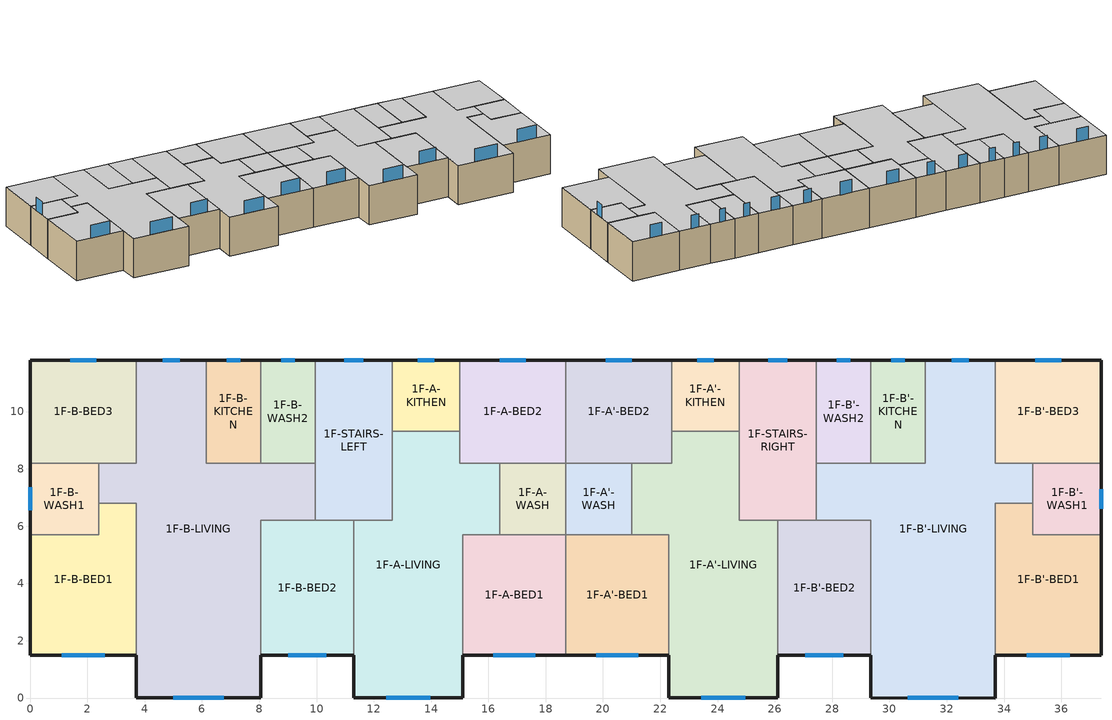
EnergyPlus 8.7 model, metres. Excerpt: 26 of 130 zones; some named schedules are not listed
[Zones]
1F-A'-BED1
 floor ground (ground_floor): 22.3,5.7 22.3,1.5 18.7,1.5 18.7,5.7 z0
 wall outside (Exterior Wall): 18.7,1.5 22.3,1.5 z0:3
 wall to 1F-A-BED1 (Interior Wall): 18.7,5.7 18.7,1.5 z0:3
 wall to 1F-A'-WASH (Interior Wall): 21,5.7 18.7,5.7 z0:3
 wall to 1F-A'-LIVING (Interior Wall): 22.3,1.5 22.3,5.7 21,5.7 z0:3
 window (Exterior Window): 19.77,1.5 21.23,1.5 z3:4
 ceiling to 2F-A'-BED1 (Interior Ceiling): 22.3,1.5 22.3,5.7 18.7,5.7 18.7,1.5 z3
1F-A'-BED2
 floor ground (ground_floor): 22.4,11.8 22.4,8.2 18.7,8.2 18.7,11.8 z0
 wall outside (Exterior Wall): 22.4,11.8 18.7,11.8 z0:3
 wall to 1F-A'-LIVING (Interior Wall): 21,8.2 22.4,8.2 22.4,9.31 z0:3
 wall to 1F-A'-WASH (Interior Wall): 18.7,8.2 21,8.2 z0:3
 wall to 1F-A-BED2 (Interior Wall): 18.7,11.8 18.7,8.2 z0:3
 wall to 1F-A'-KITHEN (Interior Wall): 22.4,9.31 22.4,11.8 z0:3
 window (Exterior Window): 21.01,11.8 20.09,11.8 z3:4
 ceiling to 2F-A'-BED2 (Interior Ceiling): 22.4,8.2 22.4,11.8 18.7,11.8 18.7,8.2 z3
1F-A'-KITHEN
 floor ground (ground_floor): 22.4,11.8 24.75,11.8 24.75,9.31 22.4,9.31 z0
 wall outside (Exterior Wall): 24.75,11.8 22.4,11.8 z0:3
 wall to 1F-STAIRS-RIGHT (Interior Wall): 24.75,9.31 24.75,11.8 z0:3
 wall to 1F-A'-LIVING (Interior Wall): 22.4,9.31 24.75,9.31 z0:3
 window (Exterior Window): 23.86,11.8 23.29,11.8 z3:4
 ceiling to 2F-A'-KITHEN (Interior Ceiling): 24.75,9.31 24.75,11.8 22.4,11.8 22.4,9.31 z3
1F-A'-LIVING
 floor ground (ground_floor): 24.75,9.31 24.75,6.2 26.1,6.2 26.1,0 22.3,0 22.3,5.7 21,5.7 21,8.2 22.4,8.2 22.4,9.31 z0
 wall outside (Exterior Wall): 22.3,1.5 22.3,0 26.1,0 26.1,1.5 z0:3
 wall to 1F-A'-WASH (Interior Wall): 21,8.2 21,5.7 z0:3
 wall to 1F-STAIRS-RIGHT (Interior Wall): 26.1,6.2 24.75,6.2 24.75,9.31 z0:3
 wall to 1F-B'-BED2 (Interior Wall): 26.1,1.5 26.1,6.2 z0:3
 window (Exterior Window): 23.43,0 24.97,0 z3:4
 ceiling to 2F-A'-LIVING (Interior Ceiling): 26.1,0 26.1,6.2 24.75,6.2 24.75,9.31 22.4,9.31 22.4,8.2 21,8.2 21,5.7 22.3,5.7 22.3,0 z3
1F-A'-WASH
 floor ground (ground_floor): 21,8.2 21,5.7 18.7,5.7 18.7,8.2 z0
 wall to 1F-A-WASH (Interior Wall): 18.7,8.2 18.7,5.7 z0:3
 ceiling to 2F-A'-WASH (Interior Ceiling): 21,5.7 21,8.2 18.7,8.2 18.7,5.7 z3
1F-A-BED1
 floor ground (ground_floor): 18.7,5.7 18.7,1.5 15.1,1.5 15.1,5.7 z0
 wall outside (Exterior Wall): 15.1,1.5 18.7,1.5 z0:3
 wall to 1F-A-LIVING (Interior Wall): 16.4,5.7 15.1,5.7 15.1,1.5 z0:3
 wall to 1F-A-WASH (Interior Wall): 18.7,5.7 16.4,5.7 z0:3
 window (Exterior Window): 16.17,1.5 17.63,1.5 z3:4
 ceiling to 2F-A-BED1 (Interior Ceiling): 18.7,1.5 18.7,5.7 15.1,5.7 15.1,1.5 z3
1F-A-BED2
 floor ground (ground_floor): 15,11.8 18.7,11.8 18.7,8.2 15,8.2 z0
 wall outside (Exterior Wall): 18.7,11.8 15,11.8 z0:3
 wall to 1F-A-WASH (Interior Wall): 16.4,8.2 18.7,8.2 z0:3
 wall to 1F-A-LIVING (Interior Wall): 15,9.31 15,8.2 16.4,8.2 z0:3
 wall to 1F-A-KITHEN (Interior Wall): 15,11.8 15,9.31 z0:3
 window (Exterior Window): 17.31,11.8 16.39,11.8 z3:4
 ceiling to 2F-A-BED2 (Interior Ceiling): 18.7,8.2 18.7,11.8 15,11.8 15,8.2 z3
1F-A-KITHEN
 floor ground (ground_floor): 12.65,11.8 15,11.8 15,9.31 12.65,9.31 z0
 wall outside (Exterior Wall): 15,11.8 12.65,11.8 z0:3
 wall to 1F-A-LIVING (Interior Wall): 12.65,9.31 15,9.31 z0:3
 wall to 1F-STAIRS-LEFT (Interior Wall): 12.65,11.8 12.65,9.31 z0:3
 window (Exterior Window): 14.11,11.8 13.54,11.8 z3:4
 ceiling to 2F-A-KITHEN (Interior Ceiling): 15,9.31 15,11.8 12.65,11.8 12.65,9.31 z3
1F-A-LIVING
 floor ground (ground_floor): 15,9.31 15,8.2 16.4,8.2 16.4,5.7 15.1,5.7 15.1,0 11.3,0 11.3,6.2 12.65,6.2 12.65,9.31 z0
 wall outside (Exterior Wall): 11.3,1.5 11.3,0 15.1,0 15.1,1.5 z0:3
 wall to 1F-B-BED2 (Interior Wall): 11.3,6.2 11.3,1.5 z0:3
 wall to 1F-STAIRS-LEFT (Interior Wall): 12.65,9.31 12.65,6.2 11.3,6.2 z0:3
 wall to 1F-A-WASH (Interior Wall): 16.4,5.7 16.4,8.2 z0:3
 window (Exterior Window): 12.43,0 13.97,0 z3:4
 ceiling to 2F-A-LIVING (Interior Ceiling): 15.1,0 15.1,5.7 16.4,5.7 16.4,8.2 15,8.2 15,9.31 12.65,9.31 12.65,6.2 11.3,6.2 11.3,0 z3
1F-A-WASH
 floor ground (ground_floor): 16.4,8.2 18.7,8.2 18.7,5.7 16.4,5.7 z0
 ceiling to 2F-A-WASH (Interior Ceiling): 18.7,5.7 18.7,8.2 16.4,8.2 16.4,5.7 z3
1F-B'-BED1
 floor ground (ground_floor): 35,6.8 35,5.7 37.4,5.7 37.4,1.5 33.7,1.5 33.7,6.8 z0
 wall outside (Exterior Wall): 33.7,1.5 37.4,1.5 37.4,5.7 z0:3
 wall to 1F-B'-LIVING (Interior Wall): 35,6.8 33.7,6.8 33.7,1.5 z0:3
 wall to 1F-B'-WASH1 (Interior Wall): 37.4,5.7 35,5.7 35,6.8 z0:3
 window (Exterior Window): 34.8,1.5 36.3,1.5 z3:4
 ceiling to 2F-B'-BED1 (Interior Ceiling): 37.4,1.5 37.4,5.7 35,5.7 35,6.8 33.7,6.8 33.7,1.5 z3
1F-B'-BED2
 floor ground (ground_floor): 29.35,6.2 29.35,1.5 26.1,1.5 26.1,6.2 z0
 wall outside (Exterior Wall): 26.1,1.5 29.35,1.5 z0:3
 wall to 1F-STAIRS-RIGHT (Interior Wall): 27.45,6.2 26.1,6.2 z0:3
 wall to 1F-B'-LIVING (Interior Wall): 29.35,1.5 29.35,6.2 27.45,6.2 z0:3
 window (Exterior Window): 27.07,1.5 28.38,1.5 z3:4
 ceiling to 2F-B'-BED2 (Interior Ceiling): 29.35,1.5 29.35,6.2 26.1,6.2 26.1,1.5 z3
1F-B'-BED3
 floor ground (ground_floor): 33.7,11.8 37.4,11.8 37.4,8.2 33.7,8.2 z0
 wall outside (Exterior Wall): 37.4,8.2 37.4,11.8 33.7,11.8 z0:3
 wall to 1F-B'-WASH1 (Interior Wall): 35,8.2 37.4,8.2 z0:3
 wall to 1F-B'-LIVING (Interior Wall): 33.7,11.8 33.7,8.2 35,8.2 z0:3
 window (Exterior Window): 36.01,11.8 35.09,11.8 z3:4
 ceiling to 2F-B'-BED3 (Interior Ceiling): 37.4,8.2 37.4,11.8 33.7,11.8 33.7,8.2 z3
1F-B'-KITCHEN
 floor ground (ground_floor): 31.25,11.8 31.25,8.2 29.35,8.2 29.35,11.8 z0
 wall outside (Exterior Wall): 31.25,11.8 29.35,11.8 z0:3
 wall to 1F-B'-LIVING (Interior Wall): 29.35,8.2 31.25,8.2 31.25,11.8 z0:3
 wall to 1F-B'-WASH2 (Interior Wall): 29.35,11.8 29.35,8.2 z0:3
 window (Exterior Window): 30.53,11.8 30.07,11.8 z3:4
 ceiling to 2F-B'-KITCHEN (Interior Ceiling): 29.35,8.2 31.25,8.2 31.25,11.8 29.35,11.8 z3
1F-B'-LIVING
 floor ground (ground_floor): 33.7,11.8 33.7,8.2 35,8.2 35,6.8 33.7,6.8 33.7,0 29.35,0 29.35,6.2 27.45,6.2 27.45,8.2 31.25,8.2 31.25,11.8 z0
 wall outside (Exterior Wall): 29.35,1.5 29.35,0 33.7,0 33.7,1.5 / 33.7,11.8 31.25,11.8 z0:3
 wall to 1F-STAIRS-RIGHT (Interior Wall): 27.45,8.2 27.45,6.2 z0:3
 wall to 1F-B'-WASH2 (Interior Wall): 29.35,8.2 27.45,8.2 z0:3
 wall to 1F-B'-WASH1 (Interior Wall): 35,6.8 35,8.2 z0:3
 window (Exterior Window): 30.64,0 32.41,0 / 32.78,11.8 32.17,11.8 z3:4
 ceiling to 2F-B'-LIVING (Interior Ceiling): 33.7,0 33.7,6.8 35,6.8 35,8.2 33.7,8.2 33.7,11.8 31.25,11.8 31.25,8.2 27.45,8.2 27.45,6.2 29.35,6.2 29.35,0 z3
1F-B'-WASH1
 floor ground (ground_floor): 35,8.2 37.4,8.2 37.4,5.7 35,5.7 z0
 wall outside (Exterior Wall): 37.4,5.7 37.4,8.2 z0:3
 window (Exterior Window): 37.4,6.61 37.4,7.29 z3:4
 ceiling to 2F-B'-WASH1 (Interior Ceiling): 37.4,5.7 37.4,8.2 35,8.2 35,5.7 z3
1F-B'-WASH2
 floor ground (ground_floor): 29.35,11.8 29.35,8.2 27.45,8.2 27.45,11.8 z0
 wall outside (Exterior Wall): 29.35,11.8 27.45,11.8 z0:3
 wall to 1F-STAIRS-RIGHT (Interior Wall): 27.45,11.8 27.45,8.2 z0:3
 window (Exterior Window): 28.63,11.8 28.17,11.8 z3:4
 ceiling to 2F-B'-WASH2 (Interior Ceiling): 29.35,8.2 29.35,11.8 27.45,11.8 27.45,8.2 z3
1F-B-BED1
 floor ground (ground_floor): 3.7,6.8 3.7,1.5 0,1.5 0,5.7 2.4,5.7 2.4,6.8 z0
 wall outside (Exterior Wall): 0,5.7 0,1.5 3.7,1.5 z0:3
 wall to 1F-B-WASH1 (Interior Wall): 2.4,6.8 2.4,5.7 0,5.7 z0:3
 wall to 1F-B-LIVING (Interior Wall): 3.7,1.5 3.7,6.8 2.4,6.8 z0:3
 window (Exterior Window): 1.1,1.5 2.6,1.5 z3:4
 ceiling to 2F-B-BED1 (Interior Ceiling): 3.7,1.5 3.7,6.8 2.4,6.8 2.4,5.7 0,5.7 0,1.5 z3
1F-B-BED2
 floor ground (ground_floor): 11.3,6.2 11.3,1.5 8.05,1.5 8.05,6.2 z0
 wall outside (Exterior Wall): 8.05,1.5 11.3,1.5 z0:3
 wall to 1F-B-LIVING (Interior Wall): 9.95,6.2 8.05,6.2 8.05,1.5 z0:3
 wall to 1F-STAIRS-LEFT (Interior Wall): 11.3,6.2 9.95,6.2 z0:3
 window (Exterior Window): 9.02,1.5 10.33,1.5 z3:4
 ceiling to 2F-B-BED2 (Interior Ceiling): 11.3,1.5 11.3,6.2 8.05,6.2 8.05,1.5 z3
1F-B-BED3
 floor ground (ground_floor): 3.7,11.8 3.7,8.2 0,8.2 0,11.8 z0
 wall outside (Exterior Wall): 3.7,11.8 0,11.8 0,8.2 z0:3
 wall to 1F-B-LIVING (Interior Wall): 2.4,8.2 3.7,8.2 3.7,11.8 z0:3
 wall to 1F-B-WASH1 (Interior Wall): 0,8.2 2.4,8.2 z0:3
 window (Exterior Window): 2.31,11.8 1.39,11.8 z3:4
 ceiling to 2F-B-BED3 (Interior Ceiling): 3.7,8.2 3.7,11.8 0,11.8 0,8.2 z3
1F-B-KITCHEN
 floor ground (ground_floor): 6.15,11.8 8.05,11.8 8.05,8.2 6.15,8.2 z0
 wall outside (Exterior Wall): 8.05,11.8 6.15,11.8 z0:3
 wall to 1F-B-WASH2 (Interior Wall): 8.05,8.2 8.05,11.8 z0:3
 wall to 1F-B-LIVING (Interior Wall): 6.15,11.8 6.15,8.2 8.05,8.2 z0:3
 window (Exterior Window): 7.33,11.8 6.87,11.8 z3:4
 ceiling to 2F-B-KITCHEN (Interior Ceiling): 8.05,8.2 8.05,11.8 6.15,11.8 6.15,8.2 z3
1F-B-LIVING
 floor ground (ground_floor): 3.7,11.8 6.15,11.8 6.15,8.2 9.95,8.2 9.95,6.2 8.05,6.2 8.05,0 3.7,0 3.7,6.8 2.4,6.8 2.4,8.2 3.7,8.2 z0
 wall outside (Exterior Wall): 6.15,11.8 3.7,11.8 / 3.7,1.5 3.7,0 8.05,0 8.05,1.5 z0:3
 wall to 1F-B-WASH2 (Interior Wall): 9.95,8.2 8.05,8.2 z0:3
 wall to 1F-STAIRS-LEFT (Interior Wall): 9.95,6.2 9.95,8.2 z0:3
 wall to 1F-B-WASH1 (Interior Wall): 2.4,8.2 2.4,6.8 z0:3
 window (Exterior Window): 4.99,0 6.76,0 / 5.23,11.8 4.62,11.8 z3:4
 ceiling to 2F-B-LIVING (Interior Ceiling): 8.05,0 8.05,6.2 9.95,6.2 9.95,8.2 6.15,8.2 6.15,11.8 3.7,11.8 3.7,8.2 2.4,8.2 2.4,6.8 3.7,6.8 3.7,0 z3
1F-B-WASH1
 floor ground (ground_floor): 2.4,8.2 2.4,5.7 0,5.7 0,8.2 z0
 wall outside (Exterior Wall): 0,8.2 0,5.7 z0:3
 window (Exterior Window): 0,7.35 0,6.55 z3:4
 ceiling to 2F-B-WASH1 (Interior Ceiling): 2.4,5.7 2.4,8.2 0,8.2 0,5.7 z3
1F-B-WASH2
 floor ground (ground_floor): 8.05,11.8 9.95,11.8 9.95,8.2 8.05,8.2 z0
 wall outside (Exterior Wall): 9.95,11.8 8.05,11.8 z0:3
 wall to 1F-STAIRS-LEFT (Interior Wall): 9.95,8.2 9.95,11.8 z0:3
 window (Exterior Window): 9.23,11.8 8.77,11.8 z3:4
 ceiling to 2F-B-WASH2 (Interior Ceiling): 9.95,8.2 9.95,11.8 8.05,11.8 8.05,8.2 z3
1F-STAIRS-LEFT
 floor ground (ground_floor): 9.95,11.8 12.65,11.8 12.65,6.2 9.95,6.2 z0
 wall outside (Exterior Wall): 12.65,11.8 9.95,11.8 z0:3
 window (Exterior Window): 11.63,11.8 10.97,11.8 z3:4
 ceiling to 2F-STAIRS-LEFT (Interior Ceiling): 12.65,6.2 12.65,11.8 9.95,11.8 9.95,6.2 z3
1F-STAIRS-RIGHT
 floor ground (ground_floor): 27.45,11.8 27.45,6.2 24.75,6.2 24.75,11.8 z0
 wall outside (Exterior Wall): 27.45,11.8 24.75,11.8 z0:3
 window (Exterior Window): 26.43,11.8 25.77,11.8 z3:4
 ceiling to 2F-STAIRS-RIGHT (Interior Ceiling): 27.45,6.2 27.45,11.8 24.75,11.8 24.75,6.2 z3
[Building]
basic model: North Axis {deg}=246.347; Terrain=City; Solar Distribution=FullInteriorAndExteriorWithReflections
[Material] Thermal Absorptance=0.9; Solar Absorptance=0.7; Visible Absorptance=0.7
Name | Roughness | Thickness {m} | Conductivity {W/m-K} | Density {kg/m3} | Specific Heat {J/kg-K}
5shuinishajiang | Rough | 0.005 | 0.93 | 1800 | 1050
20shuinishajiang | Rough | 0.02 | 0.93 | 1800 | 1050
30NanRanXinJiSuJuBenBan | Rough | 0.03 | 0.03 | 30 | 1380
ShaoJieYeYan | Rough | 0.2 | 0.58 | 1400 | 1050
60hunningtulouban | Rough | 0.06 | 1.74 | 2500 | 920
10baowenshajiang | Smooth | 0.01 | 0.29 | 800 | 1050
45 xishihunningtu | Rough | 0.045 | 1.51 | 2300 | 920
85 XPS | Smooth | 0.085 | 0.3 | 28.5 | 1647
15mudiban | VerySmooth | 0.015 | 0.18 | 700 | 2510
[Material:NoMass] Roughness=Rough; Thermal Absorptance=0.9; Solar Absorptance=0.7; Visible Absorptance=0.7
Name | Thermal Resistance {m2-K/W}
Exterior Wall | 1
ground | 3.12
Interior Wall | 0.5
[WindowMaterial:SimpleGlazingSystem]
window2: U-Factor {W/m2-K}=1.71; Solar Heat Gain Coefficient=0.67
[WindowMaterial:Blind]
blind: Slat Orientation=Horizontal; Slat Width {m}=0.025; Slat Separation {m}=0.019; Slat Thickness {m}=0.001; Slat Angle {deg}=45; Slat Conductivity {W/m-K}=0.1; Slat Beam Solar Transmittance=0; Front Side Slat Beam Solar Reflectance=0.7; Back Side Slat Beam Solar Reflectance=0.7; Slat Diffuse Solar Transmittance=0; Front Side Slat Diffuse Solar Reflectance=0.7; Back Side Slat Diffuse Solar Reflectance=0.7; Slat Beam Visible Transmittance=0; Front Side Slat Beam Visible Reflectance=0.5; Back Side Slat Beam Visible Reflectance=0.5; Slat Diffuse Visible Transmittance=0; Front Side Slat Diffuse Visible Reflectance=0.5; Back Side Slat Diffuse Visible Reflectance=0.5; Slat Infrared Hemispherical Transmittance=0; Front Side Slat Infrared Hemispherical Emissivity=0.9; Back Side Slat Infrared Hemispherical Emissivity=0.9; Blind to Glass Distance {m}=0.05; Blind Top Opening Multiplier=0; Blind Bottom Opening Multiplier=0; Blind Left Side Opening Multiplier=0.5; Blind Right Side Opening Multiplier=0.5; Minimum Slat Angle {deg}=0; Maximum Slat Angle {deg}=180
[Construction]
ground_floor: ground
Exterior Wall: 5shuinishajiang, 30NanRanXinJiSuJuBenBan, 20shuinishajiang, ShaoJieYeYan, 20shuinishajiang
Interior Wall: 10baowenshajiang, 60hunningtulouban, 10baowenshajiang
Interior Ceiling: 15mudiban, 45 xishihunningtu, 85 XPS, 60hunningtulouban, 60hunningtulouban
Exterior Window: window2
[WindowProperty:ShadingControl]
external shading control: Shading Type=ExteriorBlind; Shading Control Type=OnIfScheduleAllows; Schedule=shading schedule; Shading Control Is Scheduled=Yes; Glare Control Is Active=No; Shading Device Material=blind; Type of Slat Angle Control for Blinds=FixedSlatAngle
[Zone]
1F-A'-BED1; 1F-A'-BED2; 1F-A'-KITHEN; 1F-A'-LIVING; 1F-A'-WASH; 1F-A-BED1; 1F-A-BED2; 1F-A-KITHEN; 1F-A-LIVING; 1F-A-WASH; 1F-B'-BED1; 1F-B'-BED2; 1F-B'-BED3; 1F-B'-KITCHEN; 1F-B'-LIVING; 1F-B'-WASH1; 1F-B'-WASH2; 1F-B-BED1; 1F-B-BED2; 1F-B-BED3; 1F-B-KITCHEN; 1F-B-LIVING; 1F-B-WASH1; 1F-B-WASH2; 1F-STAIRS-LEFT; 1F-STAIRS-RIGHT
[ZoneVentilation:WindandStackOpenArea] Opening Area {m2}=0.3; Opening Effectiveness=autocalculate; Discharge Coefficient for Opening=autocalculate; Minimum Indoor Temperature {C}=-100; Maximum Indoor Temperature {C}=100; Delta Temperature {deltaC}=-100; Minimum Outdoor Temperature {C}=-100; Maximum Outdoor Temperature {C}=100; Maximum Wind Speed {m/s}=40
Name | Zone | Opening Area Fraction Schedule
ventilation-wind1 | 1F-A'-BED1 | Working/Schooling Bedroom occupancy
ventilation-wind2 | 1F-A'-BED2 | Working/Schooling Bedroom occupancy
ventilation-wind3 | 1F-A'-LIVING | Retired excluded fml livingroom  occupancy
ventilation-wind4 | 1F-A-BED1 | Working/Schooling Bedroom occupancy
ventilation-wind5 | 1F-A-BED2 | Working/Schooling Bedroom occupancy
ventilation-wind6 | 1F-A-LIVING | Retired excluded fml livingroom  occupancy
ventilation-wind7 | 1F-B'-BED1 | Retired Bedroom occupancy
ventilation-wind8 | 1F-B'-BED2 | Retired Bedroom occupancy
ventilation-wind9 | 1F-B'-BED3 | Retired Bedroom occupancy
ventilation-wind10 | 1F-B'-LIVING | Retired included fml livingroom occupancy
ventilation-wind11 | 1F-B-BED1 | Retired Bedroom occupancy
ventilation-wind12 | 1F-B-BED2 | Retired Bedroom occupancy
ventilation-wind13 | 1F-B-BED3 | Retired Bedroom occupancy
ventilation-wind14 | 1F-B-LIVING | Retired included fml livingroom occupancy
[AvailabilityManager:HybridVentilation] Ventilation Control Mode Schedule=On; Use Weather File Rain Indicators=Yes; Maximum Wind Speed {m/s}=40; Minimum Outdoor Temperature {C}=18; Maximum Outdoor Temperature {C}=26; Minimum Outdoor Enthalpy {J/kg}=1; Maximum Outdoor Enthalpy {J/kg}=299999; Minimum Outdoor Ventilation Air Schedule=Off; Simple Airflow Control Type Schedule=On
Name | Control Zone | ZoneVentilation Object
ventilation manager1 | 1F-A'-BED1 | ventilation-wind1
ventilation manager2 | 1F-A'-BED2 | ventilation-wind2
ventilation manager3 | 1F-A'-LIVING | ventilation-wind3
ventilation manager4 | 1F-A-BED1 | ventilation-wind4
ventilation manager5 | 1F-A-BED2 | ventilation-wind5
ventilation manager6 | 1F-A-LIVING | ventilation-wind6
ventilation manager7 | 1F-B'-BED1 | ventilation-wind7
ventilation manager8 | 1F-B'-BED2 | ventilation-wind8
ventilation manager9 | 1F-B'-BED3 | ventilation-wind9
ventilation manager10 | 1F-B'-LIVING | ventilation-wind10
ventilation manager11 | 1F-B-BED1 | ventilation-wind11
ventilation manager12 | 1F-B-BED2 | ventilation-wind12
ventilation manager13 | 1F-B-BED3 | ventilation-wind13
ventilation manager14 | 1F-B-LIVING | ventilation-wind14
[ZoneControl:Thermostat] Control Type Schedule=HVACTemplate-Always 4; Control=Setpoints Dual SP Control
Name | Zone or ZoneList
1F-A'-BED1 Thermostat | 1F-A'-BED1
1F-A'-BED2 Thermostat | 1F-A'-BED2
1F-A'-LIVING Thermostat | 1F-A'-LIVING
1F-A-BED1 Thermostat | 1F-A-BED1
1F-A-BED2 Thermostat | 1F-A-BED2
1F-A-LIVING Thermostat | 1F-A-LIVING
1F-B'-BED1 Thermostat | 1F-B'-BED1
1F-B'-BED2 Thermostat | 1F-B'-BED2
1F-B'-BED3 Thermostat | 1F-B'-BED3
1F-B'-LIVING Thermostat | 1F-B'-LIVING
1F-B-BED1 Thermostat | 1F-B-BED1
1F-B-BED2 Thermostat | 1F-B-BED2
1F-B-BED3 Thermostat | 1F-B-BED3
1F-B-LIVING Thermostat | 1F-B-LIVING
[Zone equipment]
1F-A'-BED1: 1F-A'-BED1 Ideal Loads Air System
1F-A'-BED2: 1F-A'-BED2 Ideal Loads Air System
1F-A'-LIVING: 1F-A'-LIVING Ideal Loads Air System
1F-A-BED1: 1F-A-BED1 Ideal Loads Air System
1F-A-BED2: 1F-A-BED2 Ideal Loads Air System
1F-A-LIVING: 1F-A-LIVING Ideal Loads Air System
1F-B'-BED1: 1F-B'-BED1 Ideal Loads Air System
1F-B'-BED2: 1F-B'-BED2 Ideal Loads Air System
1F-B'-BED3: 1F-B'-BED3 Ideal Loads Air System
1F-B'-LIVING: 1F-B'-LIVING Ideal Loads Air System
1F-B-BED1: 1F-B-BED1 Ideal Loads Air System
1F-B-BED2: 1F-B-BED2 Ideal Loads Air System
1F-B-BED3: 1F-B-BED3 Ideal Loads Air System
1F-B-LIVING: 1F-B-LIVING Ideal Loads Air System
[ZoneHVAC:IdealLoadsAirSystem] Maximum Heating Supply Air Temperature [C]=50; Minimum Cooling Supply Air Temperature [C]=13; Maximum Heating Supply Air Humidity Ratio [kg-H20/kg-air]=0.0156; Minimum Cooling Supply Air Humidity Ratio [kg-H20/kg-air]=0.0077; Heating Limit=NoLimit; Cooling Limit=NoLimit; Dehumidification Control Type=ConstantSupplyHumidityRatio; Cooling Sensible Heat Ratio=0.7; Humidification Control Type=ConstantSupplyHumidityRatio; Demand Controlled Ventilation Type=None; Outdoor Air Economizer Type=NoEconomizer; Heat Recovery Type=None; Sensible Heat Recovery Effectiveness=0.7; Latent Heat Recovery Effectiveness=0.65
Name | Availability Schedule
1F-A'-BED1 Ideal Loads Air System; 1F-A'-BED2 Ideal Loads Air System; 1F-A-BED1 Ideal Loads Air System; 1F-A-BED2 Ideal Loads Air System; 2F-A'-BED1 Ideal Loads Air System; 2F-A'-BED2 Ideal Loads Air System; 2F-A-BED1 Ideal Loads Air System; 2F-A-BED2 Ideal Loads Air System | Working/Schooling Bedroom occupancy
1F-A'-LIVING Ideal Loads Air System; 1F-A-LIVING Ideal Loads Air System; 2F-A'-LIVING Ideal Loads Air System; 2F-A-LIVING Ideal Loads Air System | Retired excluded fml livingroom  occupancy
1F-B'-BED1 Ideal Loads Air System; 1F-B'-BED2 Ideal Loads Air System; 1F-B'-BED3 Ideal Loads Air System; 1F-B-BED1 Ideal Loads Air System; 1F-B-BED2 Ideal Loads Air System; 1F-B-BED3 Ideal Loads Air System; 2F-B'-BED1 Ideal Loads Air System; 2F-B'-BED2 Ideal Loads Air System; 2F-B'-BED3 Ideal Loads Air System; 2F-B-BED1 Ideal Loads Air System; 2F-B-BED2 Ideal Loads Air System; 2F-B-BED3 Ideal Loads Air System | Retired Bedroom occupancy
1F-B'-LIVING Ideal Loads Air System; 1F-B-LIVING Ideal Loads Air System; 2F-B'-LIVING Ideal Loads Air System | Retired included fml livingroom occupancy
